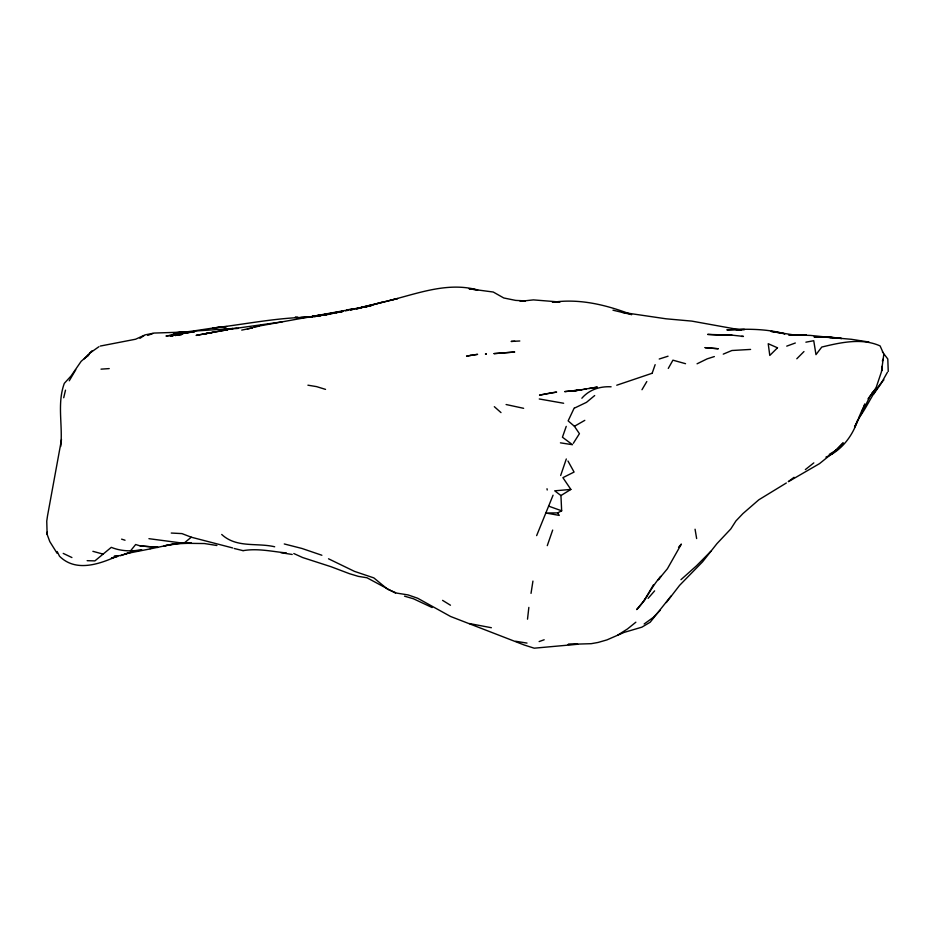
<?xml version="1.0" encoding="UTF-8"?>
<svg xmlns="http://www.w3.org/2000/svg" width="935" height="935" viewBox="0 0 935 935"><rect width="100%" height="100%" fill="white"/><g stroke="black" fill="none" stroke-linecap="round" stroke-linejoin="round"><path stroke-width="1.4" d="M60.705 446.474C63.019 425.402 56.813 403.78 64.316 383.35L71.083 375.952L81.135 361.342L89.012 354.412L87.399 356.551M57.117 553.321L49.8 541.61L47.136 534.376L47.241 532.062M527.515 619.18L528.848 607.399M883.832 354.166L881.424 371.861L875.896 388.305L870.169 396.124L854.543 427.155L857.827 419.932C852.685 435.768 841.629 450.565 825.932 457.121M531.022 593.374L532.938 581.079M695.067 529.222L696.645 538.56M61.5 439.543L47.521 515.851L46.75 521.146L47.136 534.376M63.709 397.749L65.497 390.152M536.643 535.615L553.064 495.199M560.661 475.506L566.306 458.968M547.279 545.643L552.678 530.063M652.139 373.322L655.143 364.662M566.236 426.372L562.438 437.206L572.489 444.709L560.439 442.839M864.735 403.92L862.012 411.493L863.975 406.07M882.348 361.003L883.154 359.11M862.222 409.705L858.4 418.588C867.89 406.234 873.197 391.181 883.891 379.855M872.472 392.384L871.303 395.002L872.156 393.553M574.23 407.964L568.141 420.879L574.417 426.29L579.419 433.688L573.354 443.26M645.536 598.879L636.677 609.585C646.553 599.756 651.45 586.502 660.916 576.299L658.228 579.817L667.38 568.784L681.37 544.077L678.529 547.267M887.373 372.364L880.641 384.273L873.489 394.313M668.28 368.413L672.931 360.174L685.542 363.692M69.26 380.802L75.747 369.757M641.983 389.72L646.81 381.55M653.518 584.749L644.086 600.656M666.304 602.561L679.605 585.345L702.582 561.806L716.958 543.632L730.773 528.965L735.938 520.935L742.904 513.619L758.811 499.804L786.323 482.998M868.007 398.813L875.896 388.305M671.108 595.957L650.211 622.196L641.889 627.163L624.148 632.399L606.932 639.902L598.049 642.462L591.236 643.677L568.316 644.39M648.107 598.353L654.629 590.862M84.29 358.853L91.922 350.859M710.857 551.288L696.552 565.745L680.949 579.688M660.239 610.239L653.168 617.497L644.157 623.984M796.807 358.771L803.971 351.548M581.862 398.228C589.319 389.603 600.013 386.202 611.104 386.798M594.683 395.552L586.467 402.354L575.002 407.847M148.922 538.677L183.868 543.293L191.289 537.204L232.675 547.945M635.858 622.196L627.502 628.939L617.754 635.122M805.362 469.58L813.812 462.883M788.287 481.618L794.06 477.317M89.807 353.149L98.911 346.71M139.946 338.341L144.048 335.583M557.646 512.894L559.247 515.407L545.783 512.988L557.646 512.894L561.654 510.802L560.942 495.55L570.853 489.426L562.905 477.656L574.078 472.058L567.977 461.037M829.228 454.422L836.241 450.132L843.241 442.839L832.056 454.024L836.241 450.132L819.539 463.62L788.696 481.513M574.417 426.29L584.796 420.353M697.066 363.797L707.176 358.853L714.34 356.562M723.258 354.131L731.895 350.508L750.595 349.421M114.397 555.951L120.638 555.554L131.297 552.094M147.73 335.42L152.919 333.468M100.29 346.055L135.622 339.218L145.077 334.894L154.135 333.059L193.452 331.761M786.732 346.137L795.323 343.005M539.133 641.562L544.17 639.774M616.749 385.22L651.905 373.345M659.222 359.017L668.046 356.2M120.638 555.554L131.239 552.164M365.281 307.089L367.186 306.493M368.46 306.119L381.784 302.274M315.855 316.357L332.965 313.377M363.131 307.183L356.586 308.866L397.632 298.557L350.742 309.917M314.838 316.649L317.549 315.913M389.988 300.392C418.529 293.228 448.029 281.762 477.703 289.967L469.125 288.822L493.248 292.024L503.766 297.973L515.711 300.404L525.295 300.883L520.129 301.327L533.394 299.89L559.995 302.017L552.421 302.297C579.653 298.312 606.347 304.904 631.663 314.627L612.974 310.198M117.296 556.629L111.464 558.09L118.231 555.694C99.998 563.957 76.051 572.723 59.501 556.22L57.175 551.533M372.072 304.88L361.787 307.358L371.125 305.768L253.747 326.993L258.983 326.257M260.503 325.368L261.636 325.1M320.039 315.644L322.692 315.048M320.623 315.527L327.682 313.938L325.181 314.487M124.974 553.859L149.962 548.938M318.765 315.644L322.4 314.85L314.429 316.568M247.424 328.921L252.789 327.788L241.733 330.113M345.377 310.852L347.925 310.338M350.473 309.824L353.021 309.321M213.332 332.241L196.105 335.396L227.824 329.669L203.152 334.087L211.555 332.661M150.29 548.868L174.868 543.714L164.093 545.888L182.009 543.025M321.032 315.06L312.442 316.299L327.098 314.324L310.081 317.082L338.213 312.407M805.888 342.187L813.742 340.714L815.974 354.645L821.771 347.049C840.401 342.561 861.754 337.675 880.115 345.927L882.967 352.355M340.457 311.776L342.829 311.367L335.969 312.547L339.265 311.986M335.969 312.547L342.865 311.367M346.78 309.941L354.014 308.714M583.487 389.451L586.268 388.983M589.038 388.516L597.371 387.102L573.038 391.075L582.201 389.743M315.609 316.007L343.016 311.203M227.719 329.307L230.419 329.085L222.249 329.728L233.049 328.524L221.244 330.394L282.136 321.862M319.606 315.492L323.592 314.966M325.088 314.616L329.143 314.16M326.257 314.627L328.956 314.335M194.562 331.773L180.28 333.176L193.557 331.855M193.896 331.832L165.986 336.062L182.22 333.55L170.299 335.981L177.019 334.66L171.409 335.805L196.397 330.932L236.345 328.279M235.725 328.606L238.378 328.372M570.853 489.426L554.712 490.817L560.942 495.55M311.53 316.895L300.509 317.573L311.554 317.222C278.303 317.269 245.683 324.293 212.654 328.056L226.586 326.607C208.622 327.869 191.079 332.346 173.033 332.86L178.433 332.544M101.015 369.15L109.208 368.589M181.133 332.381L190.588 331.832L178.982 332.311L193.452 332.182M243.147 550.645C257.721 548.144 271.98 551.51 286.355 552.947M514.776 341.24L511.129 341.439L519.802 340.994M173.77 543.925L191.394 543.153L177.708 542.849M568.188 644.39L577.69 644.262L534.212 648.189L524.301 645.033L450.565 616.481L417.688 598.248L408.081 594.917L396.744 593.106L387.674 589.295L373.825 577.888L354.435 571.355L328.524 558.791M741.537 336.413L743.442 336.401L731.988 335.151L707.643 334.403L720.967 335.233M183.868 543.293L204.438 543.539L216.897 545.502M820.638 337.067L814.011 336.892L831.905 337.29L841.652 338.505L826.108 337.103L851.306 339.288L868.931 342.023M87.142 560.673L94.891 560.895L111.3 547.337C121.012 551.358 131.625 551.428 141.898 550.072L130.456 550.96L135.657 544.521L140.203 545.911L157.922 547.384L140.203 545.911M719.038 334.765L731.988 335.151M833.132 337.605L821.97 337.103M171.257 533.043L181.974 533.605L191.289 537.204M297.856 317.433L295.156 317.281L298.031 317.456M793.944 335.174L788.556 334.788L810.493 335.42L831.063 337.535M740.45 330.113L736.044 329.763L744.576 329.517L726.869 329.868C746.364 328.816 765.952 328.617 784.979 333.842L771.13 331.376L795.229 335.151M539.261 398.976L563.641 403.254M523.623 408.315L506.104 404.528M491.378 627.724L469.347 623.54M280.862 552.678L292.211 554.478M515.688 641.258L527.013 643.093M307.919 385.185L316.568 386.623L325.532 389.381M741.373 330.067L691.783 321.102L666.047 318.8L621.775 312.29M274.68 546.776C256.856 542.545 236.602 548.284 221.7 534.458M284.275 543.96L301.97 548.471L321.885 555.261M234.241 548.506L243.006 550.633M92.881 551.323L103.107 554.104M404.528 596.179L413.457 598.774L432.122 607.54M121.585 539.144L125.033 540.22M548.798 506.197L561.654 510.802M293.8 553.532L302.648 557.54L331.154 566.762L349.398 573.669L358.339 576.369L366.988 577.772L395.493 593.106M63.218 553.403L71.913 557.54M442.582 600.363L450.46 605.226M494.323 406.678L500.996 412.592M882.43 351.922L887.794 358.993L888.25 371.487M547.01 488.736L547.22 489.998M881.717 366.45L882.126 370.576M777.488 347.808L769.785 355.452L768.219 343.706L777.488 347.808M550.528 392.981L539.53 395.119L556.629 392.092L550.528 392.981M178.363 334.882L175.149 335.478L181.612 334.543L178.363 334.882M470.585 355.393L466.553 356.118L477.61 354.342L470.585 355.393M580.752 389.942L564.833 391.601L580.752 389.942M514.577 352.027L494.089 353.617L514.577 352.027M486.293 353.979L485.51 354.026L486.293 353.979M797.649 334.929L795.907 335.01L806.461 335.233L797.649 334.929M718.127 348.743L705.119 347.645L718.127 348.743"/></g></svg>
